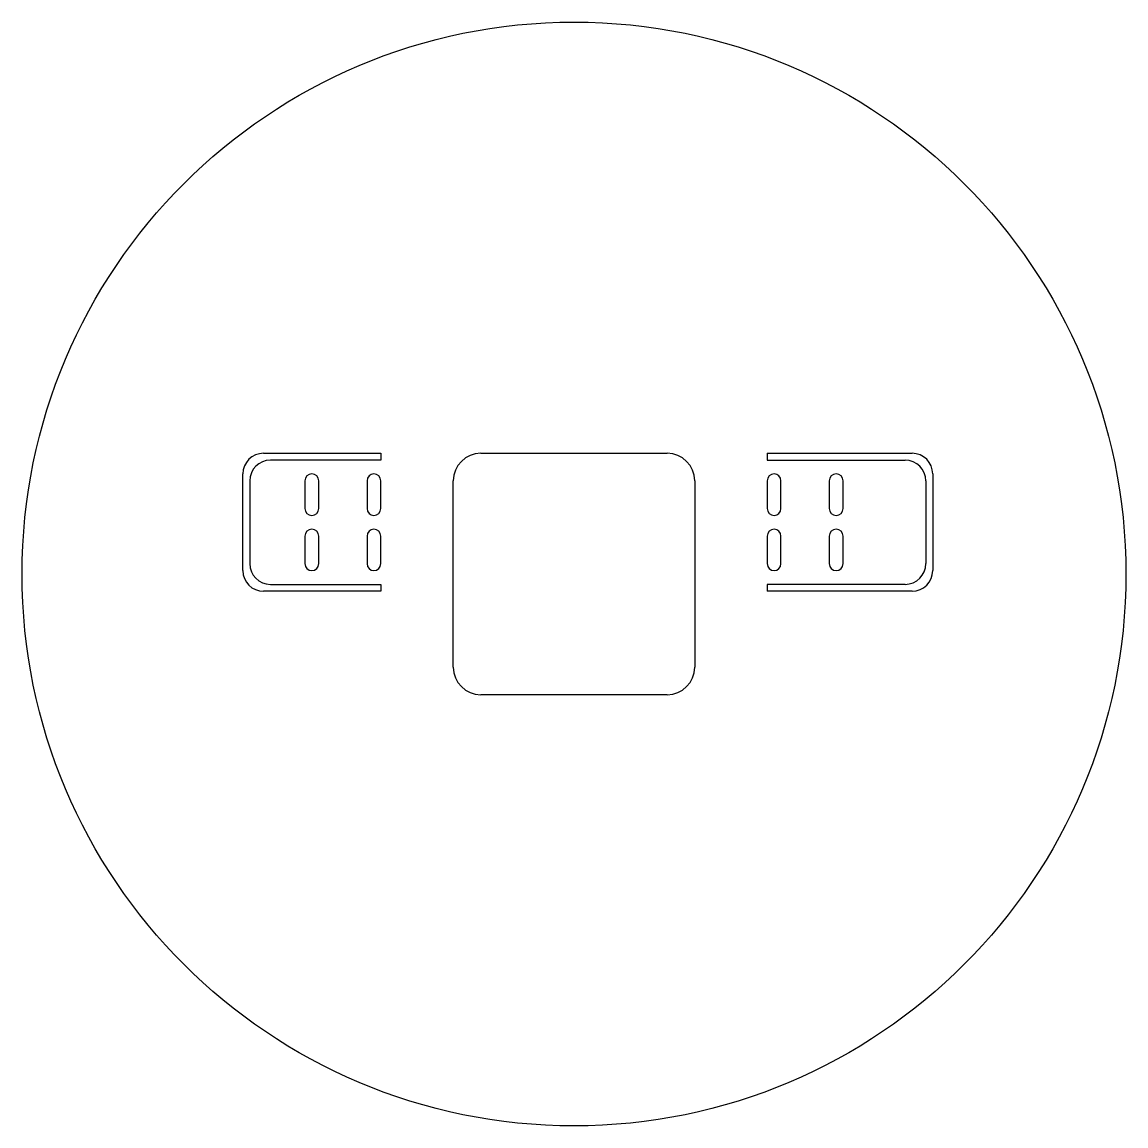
# Model space of a CAD drawing. Header units: millimetres. Extents: x -80 to 80, y -80 to 80.
import ezdxf

# ---------------------------------------------------------------- set-up
doc = ezdxf.new("R2010")
doc.units = ezdxf.units.MM
doc.layers.add('Sketch', color=7, linetype='CONTINUOUS')

msp = doc.modelspace()

# ---------------------------------------------------------------- linework, layer by layer
at = {"layer": 'Sketch'}
for p, q in [((-45, 17.5), (-28, 17.5)), ((-28, 16.5), (-44, 16.5)), ((-28, 17.5), (-28, 16.5)), ((-13.5, 17.5), (13.5, 17.5)), ((28, 17.5), (49, 17.5)), ((28, 17.5), (28, 16.5)), ((28, 16.5), (48, 16.5)), ((-48, 0.5), (-48, 14.5)), ((52, 14.5), (52, 0.5)), ((-47, 13.5), (-47, 1.5)), ((-39, 13.5), (-39, 9.5)), ((-37, 9.5), (-37, 13.5)), ((-30, 13.5), (-30, 9.5)), ((-28, 9.5), (-28, 13.5)), ((-17.5, -13.5), (-17.5, 13.5)), ((17.5, 13.5), (17.5, -13.5)), ((28, 13.5), (28, 9.5)), ((30, 9.5), (30, 13.5)), ((37, 13.5), (37, 9.5)), ((39, 9.5), (39, 13.5)), ((51, 13.5), (51, 1.5)), ((-39, 5.5), (-39, 1.5)), ((-37, 1.5), (-37, 5.5)), ((-30, 5.5), (-30, 1.5)), ((-28, 1.5), (-28, 5.5)), ((28, 5.5), (28, 1.5)), ((30, 1.5), (30, 5.5)), ((37, 5.5), (37, 1.5)), ((39, 1.5), (39, 5.5)), ((-44, -1.5), (-28, -1.5)), ((-28, -1.5), (-28, -2.5)), ((28, -1.5), (28, -2.5)), ((48, -1.5), (28, -1.5)), ((-28, -2.5), (-45, -2.5)), ((49, -2.5), (28, -2.5)), ((13.5, -17.5), (-13.5, -17.5))]:
    msp.add_line(p, q, dxfattribs=at)
msp.add_circle((0, 0), 80, dxfattribs=at)
for centre, radius, start, end in [((-45, 14.5), 3, 90, 180), ((-44, 13.5), 3, 90, 180), ((-13.5, 13.5), 4, 90, 180), ((13.5, 13.5), 4, 0, 90), ((48, 13.5), 3, 0, 90), ((49, 14.5), 3, 0, 90), ((-38, 13.5), 1, 0, 180), ((-29, 13.5), 1, 0, 180), ((29, 13.5), 1, 0, 180), ((38, 13.5), 1, 0, 180), ((-38, 9.5), 1, 180, 0), ((-29, 9.5), 1, 180, 0), ((29, 9.5), 1, 180, 0), ((38, 9.5), 1, 180, 0), ((-38, 5.5), 1, 0, 180), ((-29, 5.5), 1, 0, 180), ((29, 5.5), 1, 0, 180), ((38, 5.5), 1, 0, 180), ((-45, 0.5), 3, 180, -90), ((-44, 1.5), 3, 180, -90), ((-38, 1.5), 1, 180, 0), ((-29, 1.5), 1, 180, 0), ((29, 1.5), 1, 180, 0), ((38, 1.5), 1, 180, 0), ((48, 1.5), 3, -90, 0), ((49, 0.5), 3, -90, 0), ((-13.5, -13.5), 4, 180, -90), ((13.5, -13.5), 4, -90, 0)]:
    msp.add_arc(centre, radius, start, end, dxfattribs=at)

doc.saveas('drawing.dxf')
